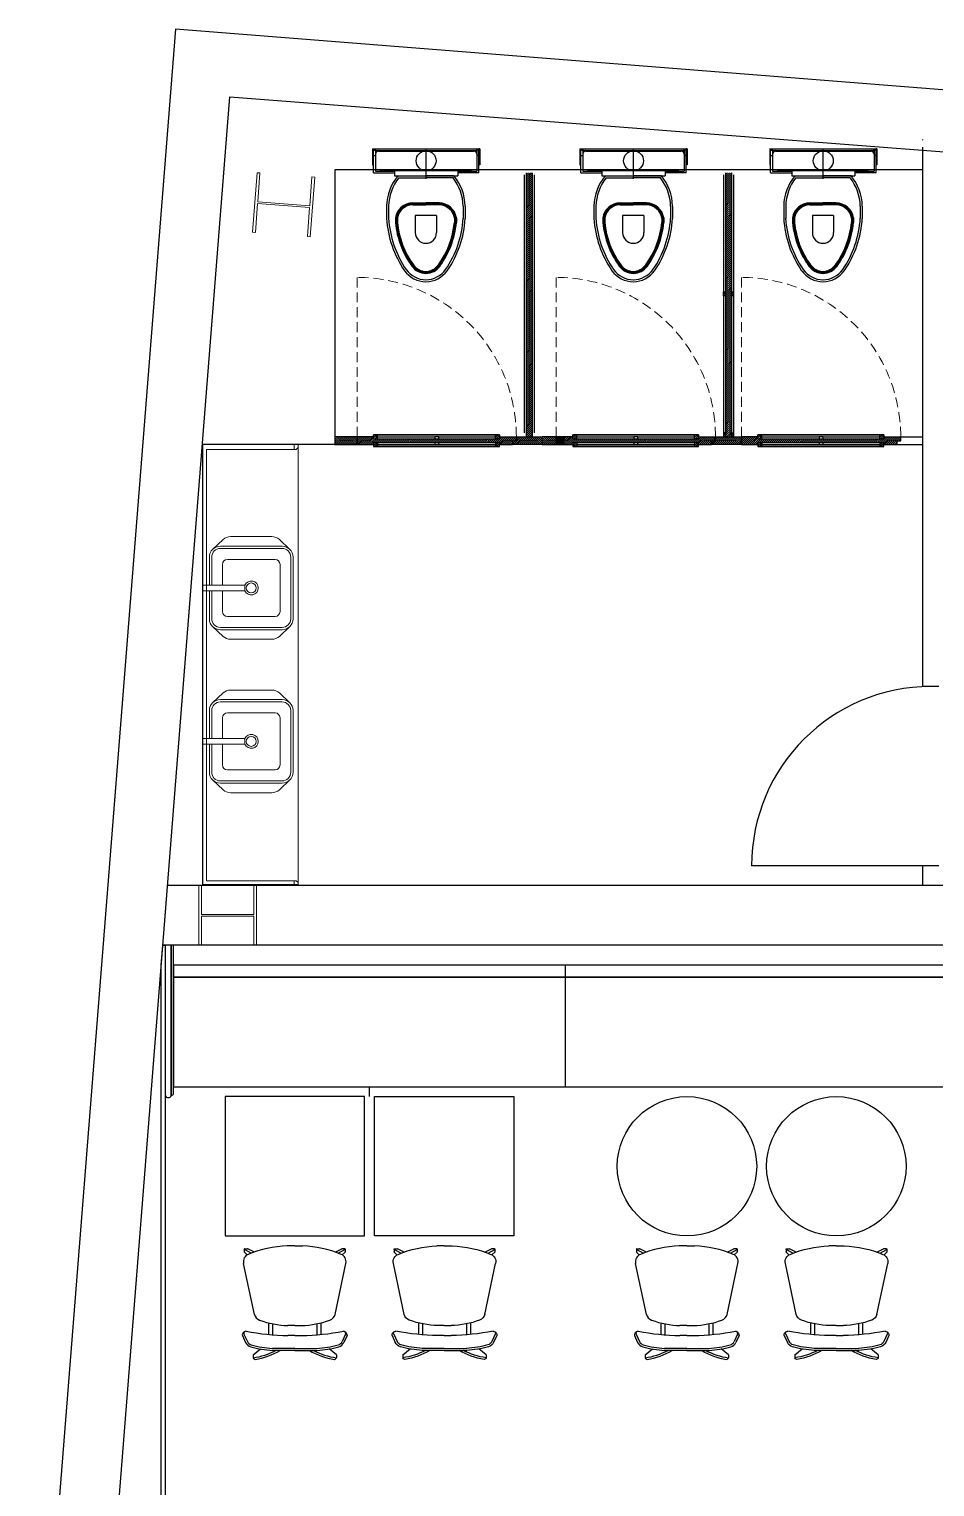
# Model space of a CAD drawing. Header units: centimetres. Extents: x 4865 to 155105, y -10632 to -8826.
# Drawn here: x 4865 to 5319, y -9558 to -8826 of the extents above; entities that cross this region are included whole.
import ezdxf

# ---------------------------------------------------------------- set-up
doc = ezdxf.new("R2010")
doc.units = ezdxf.units.CM
doc.header["$MEASUREMENT"] = 0
doc.linetypes.add('( Hidden )', pattern=[0.375, 0.25, -0.125])
doc.layers.add('A-VITRIFIYE', color=252, linetype='Continuous')
doc.layers.add('As Built', color=7, linetype='Continuous', true_color=0x5a5a5a)
doc.layers.add('Kontra_Mobilya', color=7, linetype='Continuous', true_color=0x5e5572)
for name, color, linetype, lineweight in [('kontra_genel olcu', 22, 'Continuous', 20), ('kontra_mermer', 152, 'Continuous', 9), ('kontra_vitrifiye', 142, 'Continuous', 9), ('metraj', 7, 'Continuous', 5), ('ozsut_tefris', 252, 'Continuous', 0)]:
    doc.layers.add(name, color=color, linetype=linetype, lineweight=lineweight)
pattern_1 = [(45, (-34112.9399, 18973.2945), (-0.499999999, 0.499999999), [])]
pattern_2 = [(45, (-36037.038, 19339.7465), (-0.499999999, 0.499999999), [])]
pattern_3 = [(45, (-35944.038, 19339.74604), (-0.499999999, 0.499999999), [])]
pattern_4 = [(45, (-36044.05446, 19339.7463), (-0.499999999, 0.499999999), [])]

# ---------------------------------------------------------------- blocks, each defined once
blk = doc.blocks.new('dgrgg')
at = {"layer": 'Kontra_Mobilya'}
for p, q in [((97989.11, -49735.64), (97989.11, -49734.19)), ((97989.11, -49735.64), (97992.77, -49738.64)), ((98030.95, -49735.64), (98027.29, -49738.64)), ((98030.95, -49735.64), (98030.95, -49734.19)), ((97983.77, -49745.37), (97985.35, -49741.93)), ((97984.53, -49746.13), (97986.25, -49742.34)), ((98009.93, -49737.88), (97998.86, -49737.88)), ((98009.93, -49738.88), (97998.86, -49738.88)), ((98009.93, -49737.88), (98021.2, -49737.88)), ((98009.93, -49738.88), (98021.2, -49738.88)), ((98035.53, -49746.13), (98033.8, -49742.34)), ((98036.28, -49745.37), (98034.71, -49741.93)), ((97984.65, -49747.17), (97983.98, -49746.49)), ((97996.93, -49751.73), (97996.93, -49745.93)), ((97998.93, -49751.28), (97998.93, -49745.75)), ((98009.93, -49745.38), (98006.61, -49745.38)), ((98009.93, -49750.38), (98006.61, -49750.38)), ((98009.93, -49745.38), (98013.44, -49745.38)), ((98009.93, -49750.38), (98013.44, -49750.38)), ((98021.13, -49751.28), (98021.13, -49745.75)), ((98023.13, -49751.73), (98023.13, -49745.93)), ((98035.41, -49747.17), (98036.08, -49746.49)), ((97989.79, -49756.03), (97984.35, -49781.64)), ((98030.27, -49756.03), (98035.71, -49781.64)), ((97984.69, -49788.76), (97984.69, -49787.43)), ((97986.16, -49785.88), (97984.75, -49787.29)), ((97988.16, -49786.74), (97984.8, -49788.59)), ((97989.78, -49787.33), (97986.44, -49788.94)), ((98030.28, -49787.33), (98033.61, -49788.94)), ((98031.9, -49786.74), (98035.26, -49788.59)), ((98033.89, -49785.88), (98035.3, -49787.29)), ((98035.36, -49788.76), (98035.36, -49787.43)), ((97984.89, -49788.96), (97986.36, -49788.96)), ((98009.93, -49790.38), (98006.17, -49790.38)), ((98009.93, -49790.38), (98013.88, -49790.38)), ((98035.16, -49788.96), (98033.7, -49788.96))]:
    blk.add_line(p, q, dxfattribs=at)
for centre, radius, start, end in [((97990.26, -49734.52), 1.19, 97.43522, 163.99099), ((97983.72, -49770.73), 36.93, 62.8011, 81.61391), ((97983.72, -49770.73), 37.93, 59.99445, 80.31801), ((98036.33, -49770.73), 37.93, 99.68199, 120.00555), ((98036.33, -49770.73), 36.93, 98.38609, 117.1989), ((98029.8, -49734.52), 1.19, 16.00901, 82.56478), ((97988.98, -49743.59), 4, 105.22438, 155.48736), ((97988.98, -49743.59), 3, 105.22438, 155.48736), ((98002.74, -49794.11), 56.36, 93.94497, 105.22438), ((98002.74, -49794.11), 55.36, 93.94497, 105.22438), ((98017.32, -49794.11), 55.36, 74.77562, 86.05503), ((98017.32, -49794.11), 56.36, 74.77562, 86.05503), ((98031.07, -49743.59), 3, 24.51264, 74.77562), ((98031.07, -49743.59), 4, 24.51264, 74.77562), ((97984.68, -49745.79), 1, 155.48736, 225), ((97985.44, -49746.55), 1, 155.48736, 280.69605), ((98008.78, -49870.14), 124.77, 90.99462, 100.69605), ((98008.27, -49797.88), 47.53, 91.99863, 109.55395), ((98011.28, -49870.14), 124.77, 79.30395, 89.00538), ((98011.79, -49797.88), 47.53, 70.44605, 88.00137), ((98034.62, -49746.55), 1, 259.30395, 24.51264), ((98035.37, -49745.79), 1, 315, 24.51264), ((97993.7, -49756.86), 4, 109.55395, 167.99856), ((98026.35, -49756.86), 4, 12.00144, 70.44605), ((97988.26, -49782.47), 4, 167.99856, 247.43439), ((97984.89, -49787.43), 0.2, 135, 180), ((98008.01, -49734.94), 55.47, 247.43439, 268.10089), ((98012.05, -49734.94), 55.47, 271.89911, 292.56561), ((98031.8, -49782.47), 4, 292.56561, 12.00144), ((98035.16, -49787.43), 0.2, 0, 45), ((97984.89, -49788.76), 0.2, 118.82373, 270), ((97986.36, -49788.76), 0.2, 270, 295.79459), ((98033.7, -49788.76), 0.2, 244.20541, 270), ((98035.16, -49788.76), 0.2, 270, 61.17627)]:
    blk.add_arc(centre, radius, start, end, dxfattribs=at)
blk = doc.blocks.new('FDGFD')
at = {"layer": 'A-VITRIFIYE'}
for p, q in [((25937.05, -45065.95), (25937.05, -45063.57)), ((25937.55, -45065.95), (25937.55, -45063.57)), ((25938.05, -45065.95), (25938.05, -45063.57)), ((25947.02, -45067.2), (25947.02, -45058.55)), ((25957.68, -45067.2), (25957.68, -45058.55)), ((25966.65, -45065.95), (25966.65, -45063.57)), ((25967.15, -45065.95), (25967.15, -45063.57)), ((25967.65, -45065.95), (25967.65, -45063.57)), ((25932.61, -45071.9), (25932.61, -45065.69)), ((25933.61, -45071.9), (25933.61, -45065.69)), ((25945.76, -45072.48), (25952.35, -45072.48)), ((25947.02, -45067.2), (25957.68, -45067.2)), ((25958.94, -45072.48), (25952.35, -45072.48)), ((25971.09, -45071.9), (25971.09, -45065.69)), ((25972.09, -45071.9), (25972.09, -45065.69)), ((25945.76, -45072.98), (25952.35, -45072.98)), ((25945.76, -45073.48), (25952.35, -45073.48)), ((25958.94, -45072.98), (25952.35, -45072.98)), ((25958.94, -45073.48), (25952.35, -45073.48)), ((25936.37, -45089.35), (25936.37, -45087.15)), ((25967.86, -45087.15), (25936.37, -45087.15)), ((25938.26, -45087.15), (25952.35, -45087.15)), ((25938.26, -45087.15), (25952.35, -45087.15)), ((25938.74, -45086.15), (25952.35, -45086.15)), ((25952.22, -45085.65), (25952.22, -45100.65)), ((25968.07, -45087.15), (25952.22, -45087.15)), ((25965.96, -45086.15), (25952.35, -45086.15)), ((25966.44, -45087.15), (25952.35, -45087.15)), ((25966.44, -45087.15), (25952.35, -45087.15)), ((25968.07, -45089.35), (25968.07, -45087.15)), ((25925.32, -45092.65), (25925.72, -45092.65)), ((25925.32, -45100.65), (25925.32, -45092.65)), ((25925.72, -45088.65), (25925.72, -45100.65)), ((25925.72, -45088.65), (25936.37, -45088.65)), ((25926.72, -45100.65), (25926.72, -45089.35)), ((25936.37, -45089.35), (25926.72, -45089.35)), ((25929.43, -45089.65), (25975.43, -45089.65)), ((25978.72, -45088.65), (25968.07, -45088.65)), ((25977.72, -45089.35), (25968.07, -45089.35)), ((25977.72, -45100.65), (25977.72, -45089.35)), ((25978.72, -45088.65), (25978.72, -45100.65)), ((25979.12, -45092.65), (25978.72, -45092.65)), ((25979.12, -45100.65), (25979.12, -45092.65)), ((25925.32, -45100.65), (25925.72, -45100.65)), ((25925.32, -45100.65), (25925.72, -45100.65)), ((25925.72, -45097.25), (25926.72, -45097.25)), ((25925.72, -45100.65), (25925.72, -45099.65)), ((25925.72, -45100.65), (25925.72, -45099.65)), ((25925.72, -45100.05), (25927.12, -45100.05)), ((25925.72, -45100.05), (25927.12, -45100.05)), ((25978.72, -45100.65), (25925.72, -45100.65)), ((25978.72, -45100.65), (25925.72, -45100.65)), ((25927.12, -45100.05), (25927.12, -45099.27)), ((25927.12, -45100.05), (25927.12, -45099.27)), ((25976.22, -45099.45), (25928.22, -45099.45)), ((25976.22, -45099.75), (25928.22, -45099.75)), ((25976.22, -45099.75), (25928.22, -45099.75)), ((25977.32, -45100.05), (25977.32, -45099.27)), ((25978.72, -45100.05), (25977.32, -45100.05)), ((25977.33, -45100.05), (25977.33, -45099.27)), ((25978.73, -45100.05), (25977.33, -45100.05)), ((25978.72, -45097.25), (25977.72, -45097.25)), ((25978.72, -45100.65), (25978.72, -45099.65)), ((25979.12, -45100.65), (25978.72, -45100.65)), ((25978.73, -45100.65), (25978.73, -45099.65)), ((25979.13, -45100.65), (25978.73, -45100.65))]:
    blk.add_line(p, q, dxfattribs=at)
blk.add_circle((25952.22, -45094.65), 5, dxfattribs=at)
for centre, radius, start, end in [((25952.71, -45047.54), 13.72, 91.52451, 143.82296), ((25952.71, -45047.54), 12.72, 91.52451, 143.82296), ((25951.98, -45047.54), 12.72, 36.17704, 88.47549), ((25951.98, -45047.54), 13.72, 36.17704, 88.47549), ((25984.52, -45068.87), 52.01, 145.53863, 176.49513), ((25984.52, -45068.87), 51.01, 145.53863, 176.49513), ((25981.12, -45067.74), 44.27, 144.07353, 174.60122), ((25981.12, -45067.74), 43.77, 144.07353, 174.60122), ((25981.12, -45067.74), 43.27, 144.07353, 174.60122), ((25952.67, -45047.21), 9.19, 92.02283, 143.66392), ((25952.67, -45047.21), 8.69, 92.02283, 143.66392), ((25952.67, -45047.21), 8.19, 92.02283, 143.66392), ((25952.02, -45047.21), 8.19, 36.33608, 87.97717), ((25952.02, -45047.21), 8.69, 36.33608, 87.97717), ((25952.02, -45047.21), 9.19, 36.33608, 87.97717), ((25923.58, -45067.74), 43.27, 5.39878, 35.92647), ((25923.58, -45067.74), 43.77, 5.39878, 35.92647), ((25923.58, -45067.74), 44.27, 5.39878, 35.92647), ((25920.18, -45068.87), 51.01, 3.50487, 34.46137), ((25920.18, -45068.87), 52.01, 3.50487, 34.46137), ((25952.35, -45058.55), 5.33, 0, 180), ((25957.82, -45071.23), 25.22, 181.53334, 219.13714), ((25957.82, -45071.23), 24.22, 181.53334, 218.02112), ((25945.76, -45064.68), 8.8, 188.2799, 270), ((25945.76, -45064.68), 8.3, 188.2799, 270), ((25945.76, -45064.68), 7.8, 188.2799, 270), ((25958.94, -45064.68), 7.8, 270, 351.7201), ((25958.94, -45064.68), 8.3, 270, 351.7201), ((25958.94, -45064.68), 8.8, 270, 351.7201), ((25946.88, -45071.23), 24.22, 321.97888, 358.46666), ((25946.88, -45071.23), 25.22, 320.86286, 358.46666), ((25928.22, -45097.95), 1.5, 179.99875, 269.99875), ((25928.22, -45098.25), 1.5, 179.99875, 269.99875), ((25928.22, -45098.25), 1.5, 179.99875, 269.99875), ((25976.22, -45097.95), 1.5, 269.99875, 359.99875), ((25976.22, -45098.25), 1.5, 269.99875, 359.99875), ((25976.23, -45098.25), 1.5, 269.99875, 359.99875)]:
    blk.add_arc(centre, radius, start, end, dxfattribs=at)

msp = doc.modelspace()

# ---------------------------------------------------------------- hatches: boundary and pattern name
at = {"layer": 'kontra_genel olcu'}
h = msp.add_hatch(dxfattribs=at)
h.set_pattern_fill('JIS_WOOD', color=251)
h.set_pattern_definition([(45, (-34212.9563, 18973.29475), (-0.499999999, 0.499999999), [])])
h.paths.add_polyline_path([(5117.3, -8898.37), (5114.32, -8898.37), (5114.32, -9030.97), (5117.3, -9030.97)])
h = msp.add_hatch(dxfattribs=at)
h.set_pattern_fill('JIS_WOOD', color=251)
h.set_pattern_definition(pattern_1)
h.paths.add_polyline_path([(5217.32, -8898.37), (5214.34, -8898.37), (5214.34, -9030.97), (5217.32, -9030.97)])
h = msp.add_hatch(dxfattribs=at)
h.set_pattern_fill('JIS_WOOD', color=251)
h.set_pattern_definition([(45, (-34108.9399, 18973.2945), (-0.499999999, 0.499999999), [])])
h.paths.add_polyline_path([(5214.32, -8960.17), (5213.32, -8960.17), (5213.32, -8958.17), (5214.32, -8958.17)])
h = msp.add_hatch(dxfattribs=at)
h.set_pattern_fill('JIS_WOOD', color=251)
h.set_pattern_definition(pattern_1)
h.paths.add_polyline_path([(5218.32, -8960.17), (5217.32, -8960.17), (5217.32, -8958.17), (5218.32, -8958.17)])
h = msp.add_hatch(dxfattribs=at)
h.set_pattern_fill('JIS_WOOD', color=251)
h.set_pattern_definition([(45, (-34214.1219, 19038.2791), (-0.499999999, 0.499999999), [])])
h.paths.add_polyline_path([(5029.3, -9034.97), (5018.17, -9034.97), (5018.17, -9030.97), (5029.3, -9030.97)])
h = msp.add_hatch(dxfattribs=at)
h.set_pattern_fill('JIS_WOOD', color=251)
h.set_pattern_definition(pattern_4)
h.paths.add_polyline_path([(5109.3, -9030.97), (5109.3, -9032.98), (5107.3, -9032.98), (5107.3, -9034.97), (5100.82, -9034.97), (5100.82, -9033.97), (5037.6, -9033.97), (5037.6, -9034.97), (5029.32, -9034.97), (5029.3, -9030.97), (5037.6, -9030.97), (5037.6, -9031.97), (5100.82, -9031.97), (5100.82, -9030.97)])
h = msp.add_hatch(dxfattribs=at)
h.set_pattern_fill('JIS_WOOD', color=251)
h.set_pattern_definition(pattern_4)
h.paths.add_polyline_path([(5039.6, -9031.97), (5037.6, -9031.97), (5037.6, -9029.97), (5039.6, -9029.97)])
h = msp.add_hatch(dxfattribs=at)
h.set_pattern_fill('JIS_WOOD', color=251)
h.set_pattern_definition(pattern_4)
h.paths.add_polyline_path([(5039.6, -9035.97), (5037.6, -9035.97), (5037.6, -9033.97), (5039.6, -9033.97)])
h = msp.add_hatch(dxfattribs=at)
h.set_pattern_fill('JIS_WOOD', color=251)
h.set_pattern_definition(pattern_4)
h.paths.add_polyline_path([(5100.82, -9031.97), (5098.82, -9031.97), (5098.82, -9029.97), (5100.82, -9029.97)])
h = msp.add_hatch(dxfattribs=at)
h.set_pattern_fill('JIS_WOOD', color=251)
h.set_pattern_definition(pattern_4)
h.paths.add_polyline_path([(5100.82, -9035.97), (5098.82, -9035.97), (5098.82, -9033.97), (5100.82, -9033.97)])
h = msp.add_hatch(dxfattribs=at)
h.set_pattern_fill('JIS_WOOD', color=251)
h.set_pattern_definition([(45, (-34212.9563, 19038.2791), (-0.499999999, 0.499999999), [])])
h.paths.add_polyline_path([(5107.46, -9034.97), (5107.46, -9032.98), (5109.3, -9032.98), (5109.3, -9030.97), (5122.3, -9030.97), (5122.3, -9034.97)])
h = msp.add_hatch(dxfattribs=at)
h.set_pattern_fill('JIS_WOOD', color=251)
h.set_pattern_definition([(45, (-34109.98394, 19038.2789), (-0.499999999, 0.499999999), [])])
h.paths.add_polyline_path([(5133.44, -9034.97), (5122.3, -9034.97), (5122.3, -9030.97), (5133.44, -9030.97)])
h = msp.add_hatch(dxfattribs=at)
h.set_pattern_fill('JIS_WOOD', color=251)
h.set_pattern_definition(pattern_3)
h.paths.add_polyline_path([(5209.32, -9030.97), (5209.32, -9032.98), (5207.32, -9032.98), (5207.32, -9034.97), (5200.84, -9034.97), (5200.84, -9033.97), (5137.61, -9033.97), (5137.61, -9034.97), (5129.33, -9034.97), (5129.32, -9030.97), (5137.61, -9030.97), (5137.61, -9031.97), (5200.84, -9031.97), (5200.84, -9030.97)])
h = msp.add_hatch(dxfattribs=at)
h.set_pattern_fill('JIS_WOOD', color=251)
h.set_pattern_definition(pattern_3)
h.paths.add_polyline_path([(5139.61, -9031.97), (5137.61, -9031.97), (5137.61, -9029.97), (5139.61, -9029.97)])
h = msp.add_hatch(dxfattribs=at)
h.set_pattern_fill('JIS_WOOD', color=251)
h.set_pattern_definition(pattern_3)
h.paths.add_polyline_path([(5139.61, -9035.97), (5137.61, -9035.97), (5137.61, -9033.97), (5139.61, -9033.97)])
h = msp.add_hatch(dxfattribs=at)
h.set_pattern_fill('JIS_WOOD', color=251)
h.set_pattern_definition(pattern_3)
h.paths.add_polyline_path([(5200.84, -9031.97), (5198.84, -9031.97), (5198.84, -9029.97), (5200.84, -9029.97)])
h = msp.add_hatch(dxfattribs=at)
h.set_pattern_fill('JIS_WOOD', color=251)
h.set_pattern_definition(pattern_3)
h.paths.add_polyline_path([(5200.84, -9035.97), (5198.84, -9035.97), (5198.84, -9033.97), (5200.84, -9033.97)])
h = msp.add_hatch(dxfattribs=at)
h.set_pattern_fill('JIS_WOOD', color=251)
h.set_pattern_definition([(45, (-34112.9399, 19038.2789), (-0.499999999, 0.499999999), [])])
h.paths.add_polyline_path([(5207.47, -9034.97), (5207.47, -9032.98), (5209.32, -9032.98), (5209.32, -9030.97), (5222.32, -9030.97), (5222.32, -9034.97)])
h = msp.add_hatch(dxfattribs=at)
h.set_pattern_fill('JIS_WOOD', color=251)
h.set_pattern_definition([(45, (-34108.93986, 18902.49446), (-0.499999999, 0.499999999), [])])
h.paths.add_polyline_path([(5214.32, -9030.97), (5213.32, -9030.97), (5213.32, -9028.97), (5214.32, -9028.97)])
h = msp.add_hatch(dxfattribs=at)
h.set_pattern_fill('JIS_WOOD', color=251)
h.set_pattern_definition([(45, (-34112.9563, 18902.49446), (-0.499999999, 0.499999999), [])])
h.paths.add_polyline_path([(5218.34, -9030.97), (5217.34, -9030.97), (5217.34, -9028.97), (5218.34, -9028.97)])
h = msp.add_hatch(dxfattribs=at)
h.set_pattern_fill('JIS_WOOD', color=251)
h.set_pattern_definition(pattern_2)
h.paths.add_polyline_path([(5302.32, -9030.97), (5302.32, -9032.98), (5300.32, -9032.98), (5300.32, -9034.97), (5293.84, -9034.97), (5293.84, -9033.97), (5230.61, -9033.97), (5230.61, -9034.97), (5222.33, -9034.98), (5222.32, -9030.97), (5230.61, -9030.97), (5230.61, -9031.97), (5293.84, -9031.97), (5293.84, -9030.97)])
h = msp.add_hatch(dxfattribs=at)
h.set_pattern_fill('JIS_WOOD', color=251)
h.set_pattern_definition(pattern_2)
h.paths.add_polyline_path([(5232.61, -9031.97), (5230.61, -9031.97), (5230.61, -9029.97), (5232.61, -9029.97)])
h = msp.add_hatch(dxfattribs=at)
h.set_pattern_fill('JIS_WOOD', color=251)
h.set_pattern_definition(pattern_2)
h.paths.add_polyline_path([(5232.61, -9035.97), (5230.61, -9035.97), (5230.61, -9033.97), (5232.61, -9033.97)])
h = msp.add_hatch(dxfattribs=at)
h.set_pattern_fill('JIS_WOOD', color=251)
h.set_pattern_definition(pattern_2)
h.paths.add_polyline_path([(5293.84, -9031.97), (5291.84, -9031.97), (5291.84, -9029.97), (5293.84, -9029.97)])
h = msp.add_hatch(dxfattribs=at)
h.set_pattern_fill('JIS_WOOD', color=251)
h.set_pattern_definition(pattern_2)
h.paths.add_polyline_path([(5293.84, -9035.97), (5291.84, -9035.97), (5291.84, -9033.97), (5293.84, -9033.97)])

# ---------------------------------------------------------------- linework, layer by layer
at = {"layer": 'As Built'}
for p, q in [((5313.46, -8881.97), (5313.46, -8881.64)), ((5313.46, -9156.44), (5313.46, -8885.48)), ((5209.32, -8896.9, 726.89), (5018.17, -8896.9, 220.02)), ((5018.17, -8896.9, 220.02), (5018.17, -9034.97, 150)), ((5313.46, -8896.9, 676.89), (5122.3, -8896.9, 170.02)), ((5018.62, -9034.97, 150), (4951.68, -9034.97, 150)), ((4951.68, -9034.97, 150), (4951.68, -9256.44)), ((5321.46, -9156.44), (5313.46, -9156.44)), ((5317.46, -9246.44), (5227.46, -9246.44)), ((5313.46, -9256.44), (5313.46, -9246.44)), ((5321.46, -9246.44), (5313.46, -9246.44)), ((5728.82, -9256.44), (4934.18, -9256.44)), ((5728.82, -9286.44), (4931.81, -9286.44)), ((5035.61, -9362.44), (5035.61, -9357.44))]:
    msp.add_line(p, q, dxfattribs=at)
at = {"layer": 'As Built', "flags": 128}
for points in [[(8516.44, -9909.94), (8536.44, -9909.94), (8536.44, -9200.28), (7114.02, -9126.98), (5793.19, -8893.85), (4938.08, -8826.27), (4864.65, -9755.44), (4894.74, -9755.44), (4965.49, -8860.25), (5541.38, -8904.56), (6134.18, -9035.52), (6137.63, -9019.9), (6154.79, -9023.69), (6161.41, -8989.3), (7392.79, -9206.65), (7392.79, -9291.85)], [(4933.01, -9286.44), (4933.01, -9725.44), (4931.01, -9725.44), (4931.01, -9296.49), (4931.81, -9286.44), (4933.01, -9286.44)]]:
    msp.add_lwpolyline(points, dxfattribs=at)
at = {"layer": 'As Built'}
msp.add_arc((5317.46, -9246.44), 90, 90, 180, dxfattribs=at)
at = {"layer": 'kontra_mermer'}
for p, q in [((4999.68, -9034.97, 150), (4951.68, -9034.97, 150)), ((4951.68, -9113.14, 149.61), (4951.68, -9034.97, 150)), ((4997.68, -9034.97, 150), (4997.68, -9037.47, 150)), ((4999.68, -9034.97, 150), (4999.68, -9255.97, 150)), ((4953.68, -9037.47, 150), (4953.68, -9113.14, -2002.12)), ((4998.68, -9037.47, 150), (4953.68, -9037.47, 150)), ((4998.68, -9037.47, 150), (4953.68, -9037.47, 150)), ((4953.68, -9037.47, 150), (4953.68, -9113.14, -2002.12)), ((4997.68, -9037.47, 150), (4998.68, -9037.47, 150)), ((4999.68, -9036.47, 150), (4998.68, -9037.47, 150)), ((4951.68, -9101.24, -3874.05), (4951.68, -9255.97, 150)), ((4951.68, -9101.24, -3874.05), (4951.68, -9255.97, 150)), ((4951.68, -9123.04, -2002.7), (4951.68, -9103.54, -3874.64)), ((4951.68, -9123.04, -2002.7), (4951.68, -9105.54, -3874.64)), ((4953.68, -9101.24, -3874.05), (4953.68, -9253.97, 150)), ((4953.68, -9101.24, -3874.05), (4953.68, -9253.97, 150)), ((4953.68, -9123.04, -2002.7), (4953.68, -9105.54, -3874.64)), ((4953.68, -9123.04, -2002.7), (4953.68, -9105.54, -3874.64)), ((4998.68, -9253.97, 150), (4953.68, -9253.97, 150)), ((4998.68, -9253.97, 150), (4953.68, -9253.97, 150)), ((4997.68, -9255.97, 150), (4997.68, -9253.97, 150)), ((4997.68, -9253.97, 150), (4998.68, -9253.97, 150)), ((4997.68, -9255.97, 150), (4997.68, -9253.97, 150)), ((4997.68, -9253.97, 150), (4998.68, -9253.97, 150)), ((4999.68, -9254.97, 150), (4998.68, -9253.97, 150)), ((4999.68, -9254.97, 150), (4998.68, -9253.97, 150)), ((4951.68, -9255.97, 150), (4999.68, -9255.97, 150)), ((4999.68, -9255.97, 150), (4999.68, -9254.97, 150)), ((4999.68, -9255.97, 150), (4999.68, -9254.97, 150))]:
    msp.add_line(p, q, dxfattribs=at)
at = {"layer": 'Kontra_Mobilya', "color": 8}
for p, q in [((5113.3, -8899.37, 100), (5113.3, -9028.97, 100)), ((5118.32, -8899.37, 100), (5118.32, -9028.97, 100)), ((5213.32, -8899.37, 50), (5213.32, -9028.97, 50)), ((5218.34, -8899.37, 50), (5218.34, -9028.97, 50)), ((5037.6, -9029.97, 25), (5100.82, -9029.97, 25)), ((5039.6, -9030.97, 772.81), (5068.32, -9030.97, 754.28)), ((5039.6, -9034.97, 772.81), (5068.32, -9034.97, 754.28)), ((5070.32, -9030.97, 754.28), (5098.82, -9030.97, 25)), ((5070.32, -9034.97, 754.28), (5098.82, -9034.97, 25)), ((5137.61, -9029.97, -25), (5200.84, -9029.97, -25)), ((5139.61, -9030.97, 722.81), (5168.34, -9030.97, 704.28)), ((5139.61, -9034.97, 722.81), (5168.34, -9034.97, 704.28)), ((5170.34, -9030.97, 704.28), (5198.84, -9030.97, -25)), ((5170.34, -9034.97, 704.28), (5198.84, -9034.97, -25)), ((5230.61, -9029.97, 50), (5293.84, -9029.97, 50)), ((5232.61, -9030.97, 797.81), (5261.34, -9030.97, 779.28)), ((5232.61, -9034.97, 797.81), (5261.34, -9034.97, 779.28)), ((5263.34, -9030.97, 779.28), (5291.84, -9030.97, 50)), ((5263.34, -9034.97, 779.28), (5291.84, -9034.97, 50)), ((5037.6, -9035.97, 25), (5100.82, -9035.97, 25)), ((5137.61, -9035.97, -25), (5200.84, -9035.97, -25)), ((5230.61, -9035.97, 50), (5293.84, -9035.97, 50))]:
    msp.add_line(p, q, dxfattribs=at)
at = {"layer": 'Kontra_Mobilya'}
for p, q in [((5114.3, -8898.37, 100), (5114.3, -9030.97, 100)), ((5114.3, -8898.37, 100), (5114.3, -9030.97, 100)), ((5117.3, -8898.37, 100), (5117.3, -9030.97, 100)), ((5214.32, -8898.37, 50), (5214.32, -9030.97, 50)), ((5214.32, -8898.37, 50), (5214.32, -9030.97, 50)), ((5217.32, -8898.37, 50), (5217.32, -9030.97, 50)), ((5029.3, -9030.97, 25), (5018.17, -9030.97, 150)), ((5029.3, -9034.97, 25), (5018.17, -9034.97, 150)), ((5029.3, -9034.97, 25), (5018.17, -9034.97, 150)), ((5018.17, -9034.97, 150), (5029.3, -9034.97, 25)), ((5029.3, -9034.97, 25), (5029.3, -9030.97, 25)), ((5037.6, -9030.97, 25), (5029.3, -9030.97, 25)), ((5037.6, -9031.97, 601.74), (5037.6, -9029.97, 601.74)), ((5037.6, -9029.97, 25), (5039.6, -9029.97, 25)), ((5037.6, -9031.97, 25), (5100.82, -9031.97, 25)), ((5037.6, -9033.97, 601.74), (5037.6, -9035.97, 601.74)), ((5098.82, -9033.97, 246.77), (5037.6, -9033.97, 601.74)), ((5039.6, -9031.97, 772.81), (5039.6, -9029.97, 772.81)), ((5039.6, -9033.97, 772.81), (5039.6, -9035.97, 772.81)), ((5100.82, -9030.97, 25), (5109.3, -9030.97, 25)), ((5122.3, -9034.97, 100), (5107.46, -9034.97, 100)), ((5109.3, -9030.97, 100), (5122.3, -9030.97, 100)), ((5129.32, -9030.97, -25), (5122.3, -9030.97, 100)), ((5129.32, -9034.97, -25), (5122.3, -9034.97, 100)), ((5129.32, -9034.97, -25), (5122.3, -9034.97, 100)), ((5122.3, -9034.97, 100), (5129.32, -9034.97, -25)), ((5129.32, -9034.97, -25), (5129.32, -9030.97, -25)), ((5137.61, -9030.97, -25), (5129.32, -9030.97, -25)), ((5137.61, -9031.97, 551.74), (5137.61, -9029.97, 551.74)), ((5137.61, -9029.97, -25), (5139.61, -9029.97, -25)), ((5137.61, -9031.97, -25), (5200.84, -9031.97, -25)), ((5137.61, -9033.97, 551.74), (5137.61, -9035.97, 551.74)), ((5198.84, -9033.97, 196.77), (5137.61, -9033.97, 551.74)), ((5139.61, -9031.97, 722.81), (5139.61, -9029.97, 722.81)), ((5139.61, -9033.97, 722.81), (5139.61, -9035.97, 722.81)), ((5200.84, -9030.97, -25), (5209.32, -9030.97, -25)), ((5222.32, -9034.97, 50), (5207.47, -9034.97, 50)), ((5209.32, -9030.97, 50), (5222.32, -9030.97, 50)), ((5222.32, -9034.97, 50), (5222.32, -9030.97, 50)), ((5230.61, -9030.97, 50), (5222.32, -9030.97, 50)), ((5230.61, -9031.97, 626.74), (5230.61, -9029.97, 626.74)), ((5230.61, -9029.97, 50), (5232.61, -9029.97, 50)), ((5230.61, -9031.97, 50), (5293.84, -9031.97, 50)), ((5230.61, -9033.97, 626.74), (5230.61, -9035.97, 626.74)), ((5291.84, -9033.97, 271.77), (5230.61, -9033.97, 626.74)), ((5232.61, -9031.97, 797.81), (5232.61, -9029.97, 797.81)), ((5232.61, -9033.97, 797.81), (5232.61, -9035.97, 797.81)), ((5293.84, -9030.97, 50), (5302.32, -9030.97, 50)), ((5300.47, -9034.97, 50), (5313.46, -9034.97, 27.29)), ((5302.32, -9030.97, 50), (5313.46, -9030.97)), ((5037.6, -9035.97, 25), (5039.6, -9035.97, 25)), ((5137.61, -9035.97, -25), (5139.61, -9035.97, -25)), ((5230.61, -9035.97, 50), (5232.61, -9035.97, 50)), ((5134.06, -9357.44), (5134.06, -9296.44))]:
    msp.add_line(p, q, dxfattribs=at)
for points, elevation in [([(5214.32, -8960.17), (5213.32, -8960.17), (5213.32, -8958.17), (5214.32, -8958.17), (5214.32, -8960.17)], 50), ([(5218.32, -8960.17), (5217.32, -8960.17), (5217.32, -8958.17), (5218.32, -8958.17), (5218.32, -8960.17)], 50), ([(5029.3, -9030.97), (5029.3, -9034.97), (5037.6, -9034.97)], 25), ([(5070.32, -9031.97), (5070.32, -9030.97), (5068.32, -9030.97), (5068.32, -9031.97), (5070.32, -9031.97)], 754.28), ([(5070.32, -9034.97), (5070.32, -9033.97), (5068.32, -9033.97), (5068.32, -9034.97), (5070.32, -9034.97)], 754.28), ([(5100.82, -9034.97), (5107.3, -9034.97)], 25), ([(5107.3, -9034.97), (5107.3, -9032.98), (5109.3, -9032.98), (5109.3, -9030.97)], 25), ([(5107.46, -9034.97), (5107.46, -9032.98), (5109.3, -9032.98), (5109.3, -9030.97)], 25), ([(5129.32, -9030.97), (5129.32, -9034.97), (5137.61, -9034.97)], -25), ([(5170.34, -9031.97), (5170.34, -9030.97), (5168.34, -9030.97), (5168.34, -9031.97), (5170.34, -9031.97)], 704.28), ([(5170.34, -9034.97), (5170.34, -9033.97), (5168.34, -9033.97), (5168.34, -9034.97), (5170.34, -9034.97)], 704.28), ([(5200.84, -9034.97), (5207.32, -9034.97)], -25), ([(5207.32, -9034.97), (5207.32, -9032.98), (5209.32, -9032.98), (5209.32, -9030.97)], -25), ([(5207.47, -9034.97), (5207.47, -9032.98), (5209.32, -9032.98), (5209.32, -9030.97)], -25), ([(5213.32, -9030.97), (5214.32, -9030.97), (5214.32, -9028.97), (5213.32, -9028.97), (5213.32, -9030.97)], 50), ([(5218.32, -9030.97), (5217.32, -9030.97), (5217.32, -9028.97), (5218.32, -9028.97), (5218.32, -9030.97)], 50), ([(5222.32, -9030.97), (5222.32, -9034.97), (5230.61, -9034.97)], 50), ([(5263.34, -9031.97), (5263.34, -9030.97), (5261.34, -9030.97), (5261.34, -9031.97), (5263.34, -9031.97)], 779.28), ([(5263.34, -9034.97), (5263.34, -9033.97), (5261.34, -9033.97), (5261.34, -9034.97), (5263.34, -9034.97)], 779.28), ([(5293.84, -9034.97), (5300.32, -9034.97)], 50), ([(5300.32, -9034.97), (5300.32, -9032.98), (5302.32, -9032.98)], 50), ([(5300.47, -9034.97), (5300.47, -9032.98), (5302.32, -9032.98), (5302.32, -9030.97)], 50)]:
    msp.add_lwpolyline(points, dxfattribs=dict(at, elevation=elevation))
at = {"layer": 'Kontra_Mobilya', "color": 8}
for points, elevation in [([(5100.82, -9029.97), (5037.6, -9029.97)], 25), ([(5200.84, -9029.97), (5137.61, -9029.97)], -25), ([(5293.84, -9029.97), (5230.61, -9029.97)], 50), ([(5100.82, -9035.97), (5037.6, -9035.97)], 25), ([(5200.84, -9035.97), (5137.61, -9035.97)], -25), ([(5293.84, -9035.97), (5230.61, -9035.97)], 50)]:
    msp.add_lwpolyline(points, dxfattribs=dict(at, elevation=elevation))
at = {"layer": 'Kontra_Mobilya'}
for points, elevation in [([(5100.82, -9031.97), (5098.82, -9031.97), (5098.82, -9029.97), (5100.82, -9029.97)], 246.77), ([(5100.82, -9033.97), (5098.82, -9033.97), (5098.82, -9035.97), (5100.82, -9035.97)], 246.77), ([(5200.84, -9031.97), (5198.84, -9031.97), (5198.84, -9029.97), (5200.84, -9029.97)], 196.77), ([(5200.84, -9033.97), (5198.84, -9033.97), (5198.84, -9035.97), (5200.84, -9035.97)], 196.77), ([(5293.84, -9031.97), (5291.84, -9031.97), (5291.84, -9029.97), (5293.84, -9029.97)], 271.77), ([(5293.84, -9033.97), (5291.84, -9033.97), (5291.84, -9035.97), (5293.84, -9035.97)], 271.77)]:
    msp.add_lwpolyline(points, close=True, dxfattribs=dict(at, elevation=elevation))
at = {"layer": 'Kontra_Mobilya', "flags": 128}
for points in [[(4936.01, -9361.88), (4936.01, -9286.44), (4933.01, -9286.44), (4933.01, -9361.88, 0.720963)], [(4937.21, -9360.68), (4937.21, -9286.44), (4936.01, -9286.44), (4936.01, -9361.88, 0.414216)]]:
    msp.add_lwpolyline(points, format="xyb", close=True, dxfattribs=at)
for points in [[(5723.42, -9302.44), (5723.42, -9296.44), (4937.21, -9296.44), (4937.21, -9302.44)], [(5723.42, -9357.44), (5723.42, -9302.44), (4937.21, -9302.44), (4937.21, -9357.44)], [(4963.11, -9362.44), (4963.11, -9432.44), (5033.11, -9432.44), (5033.11, -9362.44)], [(5108.11, -9362.44), (5108.11, -9432.44), (5038.11, -9432.44), (5038.11, -9362.44)]]:
    msp.add_lwpolyline(points, close=True, dxfattribs=at)
at = {"layer": 'Kontra_Mobilya'}
for centre in [(5194.99, -9397.44), (5269.99, -9397.44)]:
    msp.add_circle(centre, 35, dxfattribs=at)
at = {"layer": 'kontra_vitrifiye'}
for p, q in [((4951.68, -9105.54, -3874.64), (4972.98, -9105.54, -3874.64)), ((4951.68, -9105.54, -3874.64), (4972.98, -9105.54, -3874.64)), ((4972.98, -9105.54, -3874.64), (4972.98, -9108.34, -3874.64)), ((4951.68, -9108.34, -3874.64), (4972.98, -9108.34, -3874.64)), ((4997.18, -9168.51, 149.8), (4997.18, -9199.51, 149.8)), ((4951.68, -9182.61, -3875.03), (4972.98, -9182.61, -3875.03)), ((4951.68, -9182.61, -3875.03), (4972.98, -9182.61, -3875.03)), ((4951.68, -9185.41, -3875.03), (4972.98, -9185.41, -3875.03)), ((4972.98, -9182.61, -3875.03), (4972.98, -9185.41, -3875.03))]:
    msp.add_line(p, q, dxfattribs=at)
for points, elevation in [([(4956.79, -9087.55), (4962.07, -9082.63)], 150.2), ([(4991.68, -9085.94), (4960.68, -9085.94)], 150.2), ([(4976.18, -9081.15), (4965.82, -9081.15)], 150.2), ([(4976.18, -9081.15), (4986.54, -9081.15)], 150.2), ([(4995.57, -9087.55), (4990.29, -9082.63)], 150.2), ([(4955.18, -9091.44), (4955.18, -9105.54)], 150.2), ([(4956.34, -9105.54), (4956.34, -9091.44)], 150.2), ([(4960.68, -9087.11), (4991.68, -9087.11)], 150.2), ([(4988.14, -9092.63), (4964.22, -9092.63)], 150.2), ([(4996.01, -9122.44), (4996.01, -9091.44)], 150.2), ([(4997.18, -9091.44), (4997.18, -9122.44)], 150.2), ([(4961.72, -9095.13), (4961.72, -9105.54)], 150.2), ([(4990.64, -9095.13), (4990.64, -9118.75)], 150.2), ([(4955.18, -9108.34), (4955.18, -9122.44)], 150.2), ([(4956.34, -9122.44), (4956.34, -9108.34)], 150.2), ([(4961.72, -9108.34), (4961.72, -9118.75)], 150.2), ([(4988.14, -9121.25), (4964.22, -9121.25)], 150.2), ([(4956.79, -9126.33), (4962.07, -9131.25)], 150.2), ([(4960.68, -9126.78), (4991.68, -9126.78)], 150.2), ([(4991.68, -9127.94), (4960.68, -9127.94)], 150.2), ([(4995.57, -9126.33), (4990.29, -9131.25)], 150.2), ([(4976.18, -9132.73), (4965.82, -9132.73)], 150.2), ([(4976.18, -9132.73), (4986.54, -9132.73)], 150.2), ([(4976.18, -9158.22), (4965.82, -9158.22)], 149.8), ([(4976.18, -9158.22), (4986.54, -9158.22)], 149.8), ([(4956.79, -9164.62), (4962.07, -9159.69)], 149.8), ([(4991.68, -9163.01), (4960.68, -9163.01)], 149.8), ([(4960.68, -9164.17), (4991.68, -9164.17)], 149.8), ([(4995.57, -9164.62), (4990.29, -9159.69)], 149.8), ([(4955.18, -9168.51), (4955.18, -9182.61)], 149.8), ([(4956.34, -9182.61), (4956.34, -9168.51)], 149.8), ([(4961.72, -9172.2), (4961.72, -9182.61)], 149.8), ([(4988.14, -9169.7), (4964.22, -9169.7)], 149.8), ([(4990.64, -9172.2), (4990.64, -9195.81)], 149.8), ([(4996.01, -9199.51), (4996.01, -9168.51)], 149.8), ([(4955.18, -9185.41), (4955.18, -9199.51)], 149.8), ([(4956.34, -9199.51), (4956.34, -9185.41)], 149.8), ([(4961.72, -9185.41), (4961.72, -9195.81)], 149.8), ([(4956.79, -9203.4), (4962.07, -9208.32)], 149.8), ([(4988.14, -9198.31), (4964.22, -9198.31)], 149.8), ([(4995.57, -9203.4), (4990.29, -9208.32)], 149.8), ([(4960.68, -9203.84), (4991.68, -9203.84)], 149.8), ([(4991.68, -9205.01), (4960.68, -9205.01)], 149.8), ([(4976.18, -9209.8), (4965.82, -9209.8)], 149.8), ([(4976.18, -9209.8), (4986.54, -9209.8)], 149.8)]:
    msp.add_lwpolyline(points, dxfattribs=dict(at, elevation=elevation))
for centre in [(4976.18, -9106.94, 150.2), (4976.18, -9184.01, 149.8)]:
    msp.add_circle(centre, 2.51, dxfattribs=at)
for centre, radius, start, end in [((4960.68, -9091.44, 150.2), 5.5, 90, 180), ((4965.82, -9086.65, 150.2), 5.5, 90, 133.00021), ((4986.54, -9086.65, 150.2), 5.5, 46.99979, 90), ((4991.68, -9091.44, 150.2), 5.5, 0, 90), ((4960.68, -9091.44, 150.2), 4.33, 90, 180), ((4964.22, -9095.13, 150.2), 2.5, 90, 180), ((4988.14, -9095.13, 150.2), 2.5, 0, 90), ((4991.68, -9091.44, 150.2), 4.33, 0, 90), ((4976.18, -9106.94, 150.2), 3.52, 203.46721, 156.5327), ((4960.68, -9122.44, 150.2), 5.5, 180, 270), ((4960.68, -9122.44, 150.2), 4.33, 180, 270), ((4964.22, -9118.75, 150.2), 2.5, 180, 270), ((4988.14, -9118.75, 150.2), 2.5, 270, 0), ((4991.68, -9122.44, 150.2), 5.5, 270, 0), ((4991.68, -9122.44, 150.2), 4.33, 270, 0), ((4965.82, -9127.23, 150.2), 5.5, 226.99979, 270), ((4986.54, -9127.23, 150.2), 5.5, 270, 313.00021), ((4965.82, -9163.72, 149.8), 5.5, 90, 133.00021), ((4986.54, -9163.72, 149.8), 5.5, 46.99979, 90), ((4960.68, -9168.51, 149.8), 5.5, 90, 180), ((4960.68, -9168.51, 149.8), 4.33, 90, 180), ((4991.68, -9168.51, 149.8), 5.5, 0, 90), ((4991.68, -9168.51, 149.8), 4.33, 0, 90), ((4964.22, -9172.2, 149.8), 2.5, 90, 180), ((4988.14, -9172.2, 149.8), 2.5, 0, 90), ((4976.18, -9184.01, 149.8), 3.52, 203.46721, 156.5327), ((4964.22, -9195.81, 149.8), 2.5, 180, 270), ((4988.14, -9195.81, 149.8), 2.5, 270, 0), ((4960.68, -9199.51, 149.8), 5.5, 180, 270), ((4960.68, -9199.51, 149.8), 4.33, 180, 270), ((4991.68, -9199.51, 149.8), 5.5, 270, 0), ((4991.68, -9199.51, 149.8), 4.33, 270, 0), ((4965.82, -9204.3, 149.8), 5.5, 226.99979, 270), ((4986.54, -9204.3, 149.8), 5.5, 270, 313.00021)]:
    msp.add_arc(centre, radius, start, end, dxfattribs=at)
at = {"layer": 'metraj', "flags": 128}
for points in [[(5008.05, -8900.59), (5006.65, -8900.48), (5005.54, -8915.02), (4979.41, -8913.01), (4980.53, -8898.47), (4979.14, -8898.37), (4976.83, -8928.28), (4978.23, -8928.39), (4979.35, -8913.85), (5005.47, -8915.86), (5004.35, -8930.4), (5005.75, -8930.5)], [(4978.83, -9256.44), (4977.43, -9256.44), (4977.43, -9271.01), (4951.23, -9271.01), (4951.23, -9256.44), (4949.83, -9256.44), (4949.83, -9286.44), (4951.23, -9286.44), (4951.23, -9271.86), (4977.43, -9271.86), (4977.43, -9286.44), (4978.83, -9286.44)]]:
    msp.add_lwpolyline(points, close=True, dxfattribs=at)
at = {"layer": 'ozsut_tefris', "linetype": '( Hidden )', "ltscale": 20}
for p, q in [((5029.3, -9030.97, 25), (5029.3, -8950.97, 25)), ((5129.32, -9030.97, -25), (5129.32, -8950.97, -25)), ((5222.32, -9030.97, -25), (5222.32, -8950.97, -25))]:
    msp.add_line(p, q, dxfattribs=at)
for centre in [(5029.3, -9030.97, 25), (5129.32, -9030.97, -25), (5222.32, -9030.97, -25)]:
    msp.add_arc(centre, 80, 359.92083, 90, dxfattribs=at)

# ---------------------------------------------------------------- block references
at = {"layer": 'Kontra_Mobilya', "rotation": 180}
for p in [(103008.04, -59227.82), (103204.92, -59227.82)]:
    msp.add_blockref('dgrgg', p, dxfattribs=at)
at = {"layer": 'Kontra_Mobilya', "xscale": -1, "rotation": 180}
for p in [(-92936.82, -59227.82), (-92739.94, -59227.82)]:
    msp.add_blockref('dgrgg', p, dxfattribs=at)
at = {"layer": 'ozsut_tefris', "rotation": 179.9999999999999}
for p in [(31016.23, -53987.02, 225), (31120.37, -53987.02, 175), (31215.64, -53987.02, 175)]:
    msp.add_blockref('FDGFD', p, dxfattribs=at)

doc.saveas('drawing.dxf')
